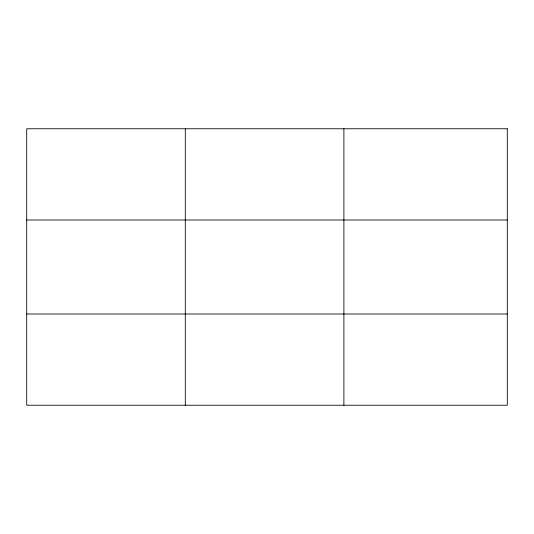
<?xml version="1.0" encoding="UTF-8"?>
<svg xmlns="http://www.w3.org/2000/svg" width="534" height="534" viewBox="0 0 534 534"><rect width="100%" height="100%" fill="white"/><g stroke="black" fill="none" stroke-linecap="round" stroke-linejoin="round"><path stroke-width="0.8" d="M185.298 128.767L185.298 405.233M343.896 128.767L343.896 405.233M26.7 220.001L507.3 220.001M26.7 313.999L507.3 313.999M507.3 128.767L507.3 405.233L26.7 405.233L26.7 128.767L507.3 128.767"/></g></svg>
